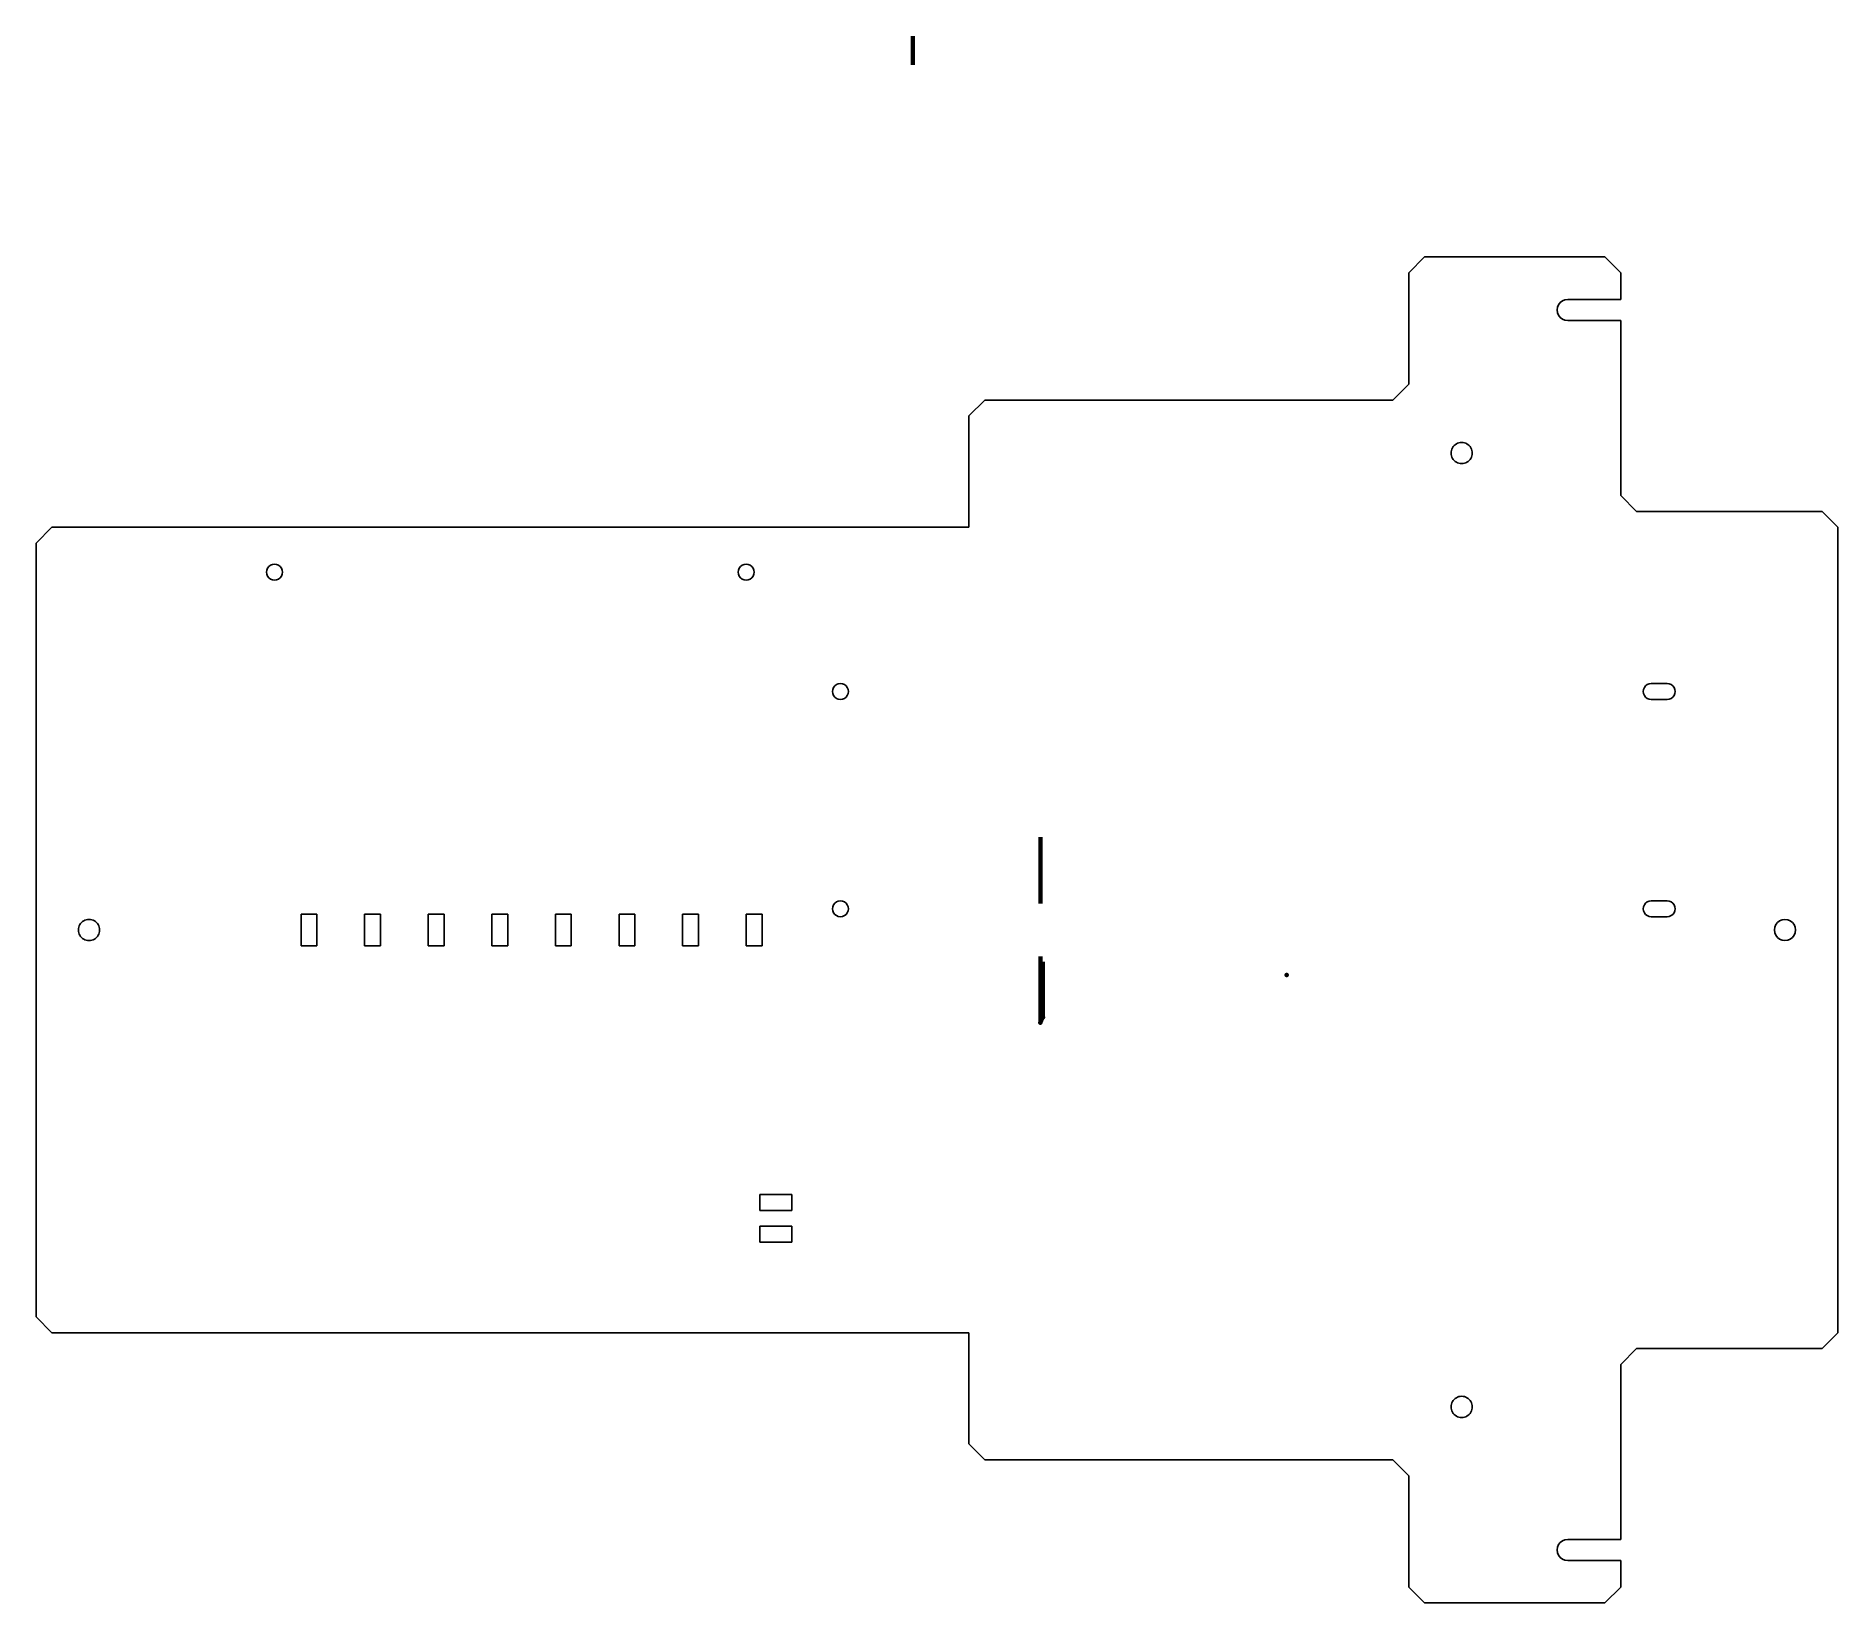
# Model space of a CAD drawing. Header units: millimetres. Extents: x 3 to 343, y -254 to 1160.
# Drawn here: x 3 to 343, y -254 to 41.7 of the extents above; entities outside this region: 2.
import ezdxf

# ---------------------------------------------------------------- set-up
doc = ezdxf.new("R2010")
doc.units = ezdxf.units.MM
doc.layers.get('0').update_dxf_attribs({"lineweight": 70})

msp = doc.modelspace()

# ---------------------------------------------------------------- linework, layer by layer
for p, q in [((237.54, 1157.81), (237.63, 1160.45)), ((237.49, 1157.84), (235.77, 1157.81)), ((168.45, 41.71), (168.45, 36.26)), ((192.5, -121.99), (192.5, -109.49)), ((192.5, -144.49), (192.5, -131.99)), ((193, -143.49), (193, -132.99)), ((193, -143.49), (192.5, -144.49))]:
    msp.add_line(p, q)
at = {"color": 7, "lineweight": -3}
for p, q in [((265, 0.01), (262, -2.99)), ((299, 0.01), (265, 0.01)), ((302, -2.99), (299, 0.01)), ((262, -2.99), (262, -23.99)), ((302, -7.99), (302, -2.99)), ((290, -9.99), (290.07, -9.48)), ((290.07, -10.51), (290, -9.99)), ((290.07, -9.48), (290.27, -8.99)), ((290.27, -8.99), (290.59, -8.58)), ((290.59, -8.58), (291, -8.26)), ((291, -8.26), (291.48, -8.06)), ((291.48, -8.06), (292, -7.99)), ((302, -7.99), (292, -7.99)), ((290.27, -10.99), (290.07, -10.51)), ((290.59, -11.41), (290.27, -10.99)), ((291, -11.73), (290.59, -11.41)), ((291.48, -11.93), (291, -11.73)), ((292, -11.99), (291.48, -11.93)), ((302, -11.99), (292, -11.99)), ((302, -44.99), (302, -11.99)), ((182, -26.99), (179, -29.99)), ((259, -26.99), (182, -26.99)), ((262, -23.99), (259, -26.99)), ((179, -29.99), (179, -50.99)), ((270, -36.99), (270.02, -36.73)), ((270.02, -37.26), (270, -36.99)), ((270.02, -36.73), (270.07, -36.48)), ((270.07, -37.51), (270.02, -37.26)), ((270.07, -36.48), (270.15, -36.23)), ((270.15, -36.23), (270.27, -35.99)), ((270.27, -35.99), (270.41, -35.78)), ((270.41, -35.78), (270.59, -35.58)), ((270.59, -35.58), (270.78, -35.41)), ((270.78, -35.41), (271, -35.26)), ((271, -35.26), (271.23, -35.15)), ((271.23, -35.15), (271.48, -35.06)), ((271.48, -35.06), (271.74, -35.01)), ((271.74, -35.01), (272, -34.99)), ((272, -34.99), (272.26, -35.01)), ((272.26, -35.01), (272.52, -35.06)), ((272.52, -35.06), (272.77, -35.15)), ((272.77, -35.15), (273, -35.26)), ((273, -35.26), (273.22, -35.41)), ((273.22, -35.41), (273.41, -35.58)), ((273.41, -35.58), (273.59, -35.78)), ((273.59, -35.78), (273.73, -35.99)), ((273.73, -35.99), (273.85, -36.23)), ((273.85, -36.23), (273.93, -36.48)), ((273.93, -36.48), (273.98, -36.73)), ((273.98, -37.26), (273.93, -37.51)), ((273.98, -36.73), (274, -36.99)), ((274, -36.99), (273.98, -37.26)), ((270.15, -37.76), (270.07, -37.51)), ((270.27, -37.99), (270.15, -37.76)), ((270.41, -38.21), (270.27, -37.99)), ((270.59, -38.41), (270.41, -38.21)), ((270.78, -38.58), (270.59, -38.41)), ((271, -38.73), (270.78, -38.58)), ((271.23, -38.84), (271, -38.73)), ((271.48, -38.93), (271.23, -38.84)), ((271.74, -38.98), (271.48, -38.93)), ((272, -38.99), (271.74, -38.98)), ((272.26, -38.98), (272, -38.99)), ((272.52, -38.93), (272.26, -38.98)), ((272.77, -38.84), (272.52, -38.93)), ((273, -38.73), (272.77, -38.84)), ((273.22, -38.58), (273, -38.73)), ((273.41, -38.41), (273.22, -38.58)), ((273.59, -38.21), (273.41, -38.41)), ((273.73, -37.99), (273.59, -38.21)), ((273.85, -37.76), (273.73, -37.99)), ((273.93, -37.51), (273.85, -37.76)), ((305, -47.99), (302, -44.99)), ((6, -50.99), (3, -53.99)), ((179, -50.99), (6, -50.99)), ((340, -47.99), (305, -47.99)), ((343, -50.99), (340, -47.99)), ((343, -202.99), (343, -50.99)), ((3, -53.99), (3, -199.99)), ((46.5, -59.46), (46.55, -59.07)), ((46.55, -59.85), (46.5, -59.46)), ((46.55, -59.07), (46.7, -58.71)), ((46.7, -60.21), (46.55, -59.85)), ((46.7, -58.71), (46.94, -58.4)), ((46.94, -60.52), (46.7, -60.21)), ((46.94, -58.4), (47.25, -58.16)), ((47.25, -60.76), (46.94, -60.52)), ((47.25, -58.16), (47.61, -58.01)), ((47.61, -60.91), (47.25, -60.76)), ((47.61, -58.01), (48, -57.96)), ((48, -60.96), (47.61, -60.91)), ((48, -57.96), (48.39, -58.01)), ((48.39, -60.91), (48, -60.96)), ((48.39, -58.01), (48.75, -58.16)), ((48.75, -60.76), (48.39, -60.91)), ((48.75, -58.16), (49.06, -58.4)), ((49.06, -60.52), (48.75, -60.76)), ((49.06, -58.4), (49.3, -58.71)), ((49.3, -60.21), (49.06, -60.52)), ((49.3, -58.71), (49.45, -59.07)), ((49.45, -59.85), (49.3, -60.21)), ((49.45, -59.07), (49.5, -59.46)), ((49.5, -59.46), (49.45, -59.85)), ((135.5, -59.46), (135.55, -59.07)), ((135.55, -59.85), (135.5, -59.46)), ((135.55, -59.07), (135.7, -58.71)), ((135.7, -60.21), (135.55, -59.85)), ((135.7, -58.71), (135.94, -58.4)), ((135.94, -60.52), (135.7, -60.21)), ((135.94, -58.4), (136.25, -58.16)), ((136.25, -60.76), (135.94, -60.52)), ((136.25, -58.16), (136.61, -58.01)), ((136.61, -60.91), (136.25, -60.76)), ((136.61, -58.01), (137, -57.96)), ((137, -60.96), (136.61, -60.91)), ((137, -57.96), (137.39, -58.01)), ((137.39, -60.91), (137, -60.96)), ((137.39, -58.01), (137.75, -58.16)), ((137.75, -60.76), (137.39, -60.91)), ((137.75, -58.16), (138.06, -58.4)), ((138.06, -60.52), (137.75, -60.76)), ((138.06, -58.4), (138.3, -58.71)), ((138.3, -60.21), (138.06, -60.52)), ((138.3, -58.71), (138.45, -59.07)), ((138.45, -59.85), (138.3, -60.21)), ((138.45, -59.07), (138.5, -59.46)), ((138.5, -59.46), (138.45, -59.85)), ((153.32, -81.61), (153.47, -81.24)), ((153.47, -81.24), (153.71, -80.93)), ((153.71, -80.93), (154.02, -80.69)), ((154.02, -80.69), (154.38, -80.55)), ((154.38, -80.55), (154.77, -80.49)), ((154.77, -80.49), (155.16, -80.55)), ((155.16, -80.55), (155.52, -80.69)), ((155.52, -80.69), (155.83, -80.93)), ((155.83, -80.93), (156.07, -81.24)), ((156.07, -81.24), (156.22, -81.61)), ((306.32, -81.61), (306.47, -81.24)), ((306.47, -81.24), (306.71, -80.93)), ((306.71, -80.93), (307.02, -80.69)), ((307.02, -80.69), (307.38, -80.55)), ((307.38, -80.55), (307.77, -80.49)), ((307.77, -80.49), (310.77, -80.49)), ((310.77, -80.49), (311.16, -80.55)), ((311.16, -80.55), (311.52, -80.69)), ((311.52, -80.69), (311.83, -80.93)), ((311.83, -80.93), (312.07, -81.24)), ((312.07, -81.24), (312.22, -81.61)), ((153.27, -81.99), (153.32, -81.61)), ((153.32, -82.38), (153.27, -81.99)), ((153.47, -82.74), (153.32, -82.38)), ((153.71, -83.05), (153.47, -82.74)), ((154.02, -83.29), (153.71, -83.05)), ((154.38, -83.44), (154.02, -83.29)), ((154.77, -83.49), (154.38, -83.44)), ((155.16, -83.44), (154.77, -83.49)), ((155.52, -83.29), (155.16, -83.44)), ((155.83, -83.05), (155.52, -83.29)), ((156.07, -82.74), (155.83, -83.05)), ((156.22, -82.38), (156.07, -82.74)), ((156.22, -81.61), (156.27, -81.99)), ((156.27, -81.99), (156.22, -82.38)), ((306.27, -81.99), (306.32, -81.61)), ((306.32, -82.38), (306.27, -81.99)), ((306.47, -82.74), (306.32, -82.38)), ((306.71, -83.05), (306.47, -82.74)), ((307.02, -83.29), (306.71, -83.05)), ((307.38, -83.44), (307.02, -83.29)), ((307.77, -83.49), (307.38, -83.44)), ((307.77, -83.49), (310.77, -83.49)), ((311.16, -83.44), (310.77, -83.49)), ((311.52, -83.29), (311.16, -83.44)), ((311.83, -83.05), (311.52, -83.29)), ((312.07, -82.74), (311.83, -83.05)), ((312.22, -82.38), (312.07, -82.74)), ((312.22, -81.61), (312.27, -81.99)), ((312.27, -81.99), (312.22, -82.38)), ((153.32, -122.61), (153.47, -122.24)), ((153.47, -122.24), (153.71, -121.93)), ((153.71, -121.93), (154.02, -121.69)), ((154.02, -121.69), (154.38, -121.55)), ((154.38, -121.55), (154.77, -121.49)), ((154.77, -121.49), (155.16, -121.55)), ((155.16, -121.55), (155.52, -121.69)), ((155.52, -121.69), (155.83, -121.93)), ((155.83, -121.93), (156.07, -122.24)), ((156.07, -122.24), (156.22, -122.61)), ((306.32, -122.61), (306.47, -122.24)), ((306.47, -122.24), (306.71, -121.93)), ((306.71, -121.93), (307.02, -121.69)), ((307.02, -121.69), (307.38, -121.55)), ((307.38, -121.55), (307.77, -121.49)), ((307.77, -121.49), (310.77, -121.49)), ((310.77, -121.49), (311.16, -121.55)), ((311.16, -121.55), (311.52, -121.69)), ((311.52, -121.69), (311.83, -121.93)), ((311.83, -121.93), (312.07, -122.24)), ((312.07, -122.24), (312.22, -122.61)), ((11.27, -125.99), (11.41, -125.78)), ((11.41, -125.78), (11.59, -125.58)), ((11.59, -125.58), (11.78, -125.41)), ((11.78, -125.41), (12, -125.26)), ((12, -125.26), (12.23, -125.15)), ((12.23, -125.15), (12.48, -125.06)), ((12.48, -125.06), (12.74, -125.01)), ((12.74, -125.01), (13, -124.99)), ((13, -124.99), (13.26, -125.01)), ((13.26, -125.01), (13.52, -125.06)), ((13.52, -125.06), (13.77, -125.15)), ((13.77, -125.15), (14, -125.26)), ((14, -125.26), (14.22, -125.41)), ((14.22, -125.41), (14.41, -125.58)), ((14.41, -125.58), (14.59, -125.78)), ((14.59, -125.78), (14.73, -125.99)), ((53, -123.99), (56, -123.99)), ((53, -129.99), (53, -123.99)), ((56, -123.99), (56, -129.99)), ((65, -123.99), (68, -123.99)), ((65, -129.99), (65, -123.99)), ((68, -123.99), (68, -129.99)), ((77, -123.99), (80, -123.99)), ((77, -129.99), (77, -123.99)), ((80, -123.99), (80, -129.99)), ((89, -123.99), (92, -123.99)), ((89, -129.99), (89, -123.99)), ((92, -123.99), (92, -129.99)), ((101, -123.99), (104, -123.99)), ((101, -129.99), (101, -123.99)), ((104, -123.99), (104, -129.99)), ((113, -123.99), (116, -123.99)), ((113, -129.99), (113, -123.99)), ((116, -123.99), (116, -129.99)), ((125, -123.99), (128, -123.99)), ((125, -129.99), (125, -123.99)), ((128, -123.99), (128, -129.99)), ((137, -123.99), (140, -123.99)), ((137, -129.99), (137, -123.99)), ((140, -123.99), (140, -129.99)), ((153.27, -122.99), (153.32, -122.61)), ((153.32, -123.38), (153.27, -122.99)), ((153.47, -123.74), (153.32, -123.38)), ((153.71, -124.05), (153.47, -123.74)), ((154.02, -124.29), (153.71, -124.05)), ((154.38, -124.44), (154.02, -124.29)), ((154.77, -124.49), (154.38, -124.44)), ((155.16, -124.44), (154.77, -124.49)), ((155.52, -124.29), (155.16, -124.44)), ((155.83, -124.05), (155.52, -124.29)), ((156.07, -123.74), (155.83, -124.05)), ((156.22, -123.38), (156.07, -123.74)), ((156.22, -122.61), (156.27, -122.99)), ((156.27, -122.99), (156.22, -123.38)), ((306.27, -122.99), (306.32, -122.61)), ((306.32, -123.38), (306.27, -122.99)), ((306.47, -123.74), (306.32, -123.38)), ((306.71, -124.05), (306.47, -123.74)), ((307.02, -124.29), (306.71, -124.05)), ((307.38, -124.44), (307.02, -124.29)), ((307.77, -124.49), (307.38, -124.44)), ((307.77, -124.49), (310.77, -124.49)), ((311.16, -124.44), (310.77, -124.49)), ((311.52, -124.29), (311.16, -124.44)), ((311.83, -124.05), (311.52, -124.29)), ((312.07, -123.74), (311.83, -124.05)), ((312.22, -123.38), (312.07, -123.74)), ((312.22, -122.61), (312.27, -122.99)), ((312.27, -122.99), (312.22, -123.38)), ((331.27, -125.99), (331.59, -125.58)), ((331.59, -125.58), (332, -125.26)), ((332, -125.26), (332.48, -125.06)), ((332.48, -125.06), (333, -124.99)), ((333, -124.99), (333.52, -125.06)), ((333.52, -125.06), (334, -125.26)), ((334, -125.26), (334.41, -125.58)), ((334.41, -125.58), (334.73, -125.99)), ((11, -126.99), (11.02, -126.73)), ((11.02, -127.26), (11, -126.99)), ((11.02, -126.73), (11.07, -126.48)), ((11.07, -127.51), (11.02, -127.26)), ((11.07, -126.48), (11.15, -126.23)), ((11.15, -127.76), (11.07, -127.51)), ((11.15, -126.23), (11.27, -125.99)), ((11.27, -127.99), (11.15, -127.76)), ((11.41, -128.21), (11.27, -127.99)), ((11.59, -128.41), (11.41, -128.21)), ((11.78, -128.58), (11.59, -128.41)), ((12, -128.73), (11.78, -128.58)), ((12.23, -128.84), (12, -128.73)), ((12.48, -128.93), (12.23, -128.84)), ((12.74, -128.98), (12.48, -128.93)), ((13, -128.99), (12.74, -128.98)), ((13.26, -128.98), (13, -128.99)), ((13.52, -128.93), (13.26, -128.98)), ((13.77, -128.84), (13.52, -128.93)), ((14, -128.73), (13.77, -128.84)), ((14.22, -128.58), (14, -128.73)), ((14.41, -128.41), (14.22, -128.58)), ((14.59, -128.21), (14.41, -128.41)), ((14.73, -127.99), (14.59, -128.21)), ((14.73, -125.99), (14.85, -126.23)), ((14.85, -127.76), (14.73, -127.99)), ((14.85, -126.23), (14.93, -126.48)), ((14.93, -127.51), (14.85, -127.76)), ((14.93, -126.48), (14.98, -126.73)), ((14.98, -127.26), (14.93, -127.51)), ((14.98, -126.73), (15, -126.99)), ((15, -126.99), (14.98, -127.26)), ((331, -126.99), (331.07, -126.48)), ((331.07, -127.51), (331, -126.99)), ((331.07, -126.48), (331.27, -125.99)), ((331.27, -127.99), (331.07, -127.51)), ((331.59, -128.41), (331.27, -127.99)), ((332, -128.73), (331.59, -128.41)), ((332.48, -128.93), (332, -128.73)), ((333, -128.99), (332.48, -128.93)), ((333.52, -128.93), (333, -128.99)), ((334, -128.73), (333.52, -128.93)), ((334.41, -128.41), (334, -128.73)), ((334.73, -127.99), (334.41, -128.41)), ((334.73, -125.99), (334.93, -126.48)), ((334.93, -127.51), (334.73, -127.99)), ((334.93, -126.48), (335, -126.99)), ((335, -126.99), (334.93, -127.51)), ((56, -129.99), (53, -129.99)), ((68, -129.99), (65, -129.99)), ((80, -129.99), (77, -129.99)), ((92, -129.99), (89, -129.99)), ((104, -129.99), (101, -129.99)), ((116, -129.99), (113, -129.99)), ((128, -129.99), (125, -129.99)), ((140, -129.99), (137, -129.99)), ((139.58, -179.91), (139.58, -176.91)), ((139.58, -176.91), (145.58, -176.91)), ((145.58, -179.91), (139.58, -179.91)), ((145.58, -176.91), (145.58, -179.91)), ((139.58, -185.91), (139.58, -182.91)), ((139.58, -182.91), (145.58, -182.91)), ((145.58, -182.91), (145.58, -185.91)), ((145.58, -185.91), (139.58, -185.91)), ((3, -199.99), (6, -202.99)), ((179, -202.99), (6, -202.99)), ((179, -223.99), (179, -202.99)), ((340, -205.99), (343, -202.99)), ((302, -208.99), (305, -205.99)), ((340, -205.99), (305, -205.99)), ((302, -241.99), (302, -208.99)), ((270, -216.99), (270.02, -216.73)), ((270.02, -217.26), (270, -216.99)), ((270.02, -216.73), (270.07, -216.48)), ((270.07, -217.51), (270.02, -217.26)), ((270.07, -216.48), (270.15, -216.23)), ((270.15, -217.76), (270.07, -217.51)), ((270.15, -216.23), (270.27, -215.99)), ((270.27, -215.99), (270.41, -215.78)), ((270.41, -215.78), (270.59, -215.58)), ((270.59, -215.58), (270.78, -215.41)), ((270.78, -215.41), (271, -215.26)), ((271, -215.26), (271.23, -215.15)), ((271.23, -215.15), (271.48, -215.06)), ((271.48, -215.06), (271.74, -215.01)), ((271.74, -215.01), (272, -214.99)), ((272, -214.99), (272.26, -215.01)), ((272.26, -215.01), (272.52, -215.06)), ((272.52, -215.06), (272.77, -215.15)), ((272.77, -215.15), (273, -215.26)), ((273, -215.26), (273.22, -215.41)), ((273.22, -215.41), (273.41, -215.58)), ((273.41, -215.58), (273.59, -215.78)), ((273.59, -215.78), (273.73, -215.99)), ((273.73, -215.99), (273.85, -216.23)), ((273.85, -216.23), (273.93, -216.48)), ((273.93, -217.51), (273.85, -217.76)), ((273.93, -216.48), (273.98, -216.73)), ((273.98, -217.26), (273.93, -217.51)), ((273.98, -216.73), (274, -216.99)), ((274, -216.99), (273.98, -217.26)), ((270.27, -217.99), (270.15, -217.76)), ((270.41, -218.21), (270.27, -217.99)), ((270.59, -218.41), (270.41, -218.21)), ((270.78, -218.58), (270.59, -218.41)), ((271, -218.73), (270.78, -218.58)), ((271.23, -218.84), (271, -218.73)), ((271.48, -218.93), (271.23, -218.84)), ((271.74, -218.98), (271.48, -218.93)), ((272, -218.99), (271.74, -218.98)), ((272.26, -218.98), (272, -218.99)), ((272.52, -218.93), (272.26, -218.98)), ((272.77, -218.84), (272.52, -218.93)), ((273, -218.73), (272.77, -218.84)), ((273.22, -218.58), (273, -218.73)), ((273.41, -218.41), (273.22, -218.58)), ((273.59, -218.21), (273.41, -218.41)), ((273.73, -217.99), (273.59, -218.21)), ((273.85, -217.76), (273.73, -217.99)), ((182, -226.99), (179, -223.99)), ((259, -226.99), (182, -226.99)), ((262, -229.99), (259, -226.99)), ((262, -250.99), (262, -229.99)), ((290, -243.99), (290.07, -243.48)), ((290.07, -244.51), (290, -243.99)), ((290.07, -243.48), (290.27, -242.99)), ((290.27, -244.99), (290.07, -244.51)), ((290.27, -242.99), (290.59, -242.58)), ((290.59, -242.58), (291, -242.26)), ((291, -242.26), (291.48, -242.06)), ((291.48, -242.06), (292, -241.99)), ((302, -241.99), (292, -241.99)), ((290.59, -245.41), (290.27, -244.99)), ((291, -245.73), (290.59, -245.41)), ((291.48, -245.93), (291, -245.73)), ((292, -245.99), (291.48, -245.93)), ((302, -245.99), (292, -245.99)), ((302, -250.99), (302, -245.99)), ((265, -253.99), (262, -250.99)), ((299, -253.99), (302, -250.99)), ((299, -253.99), (265, -253.99))]:
    msp.add_line(p, q, dxfattribs=at)
for p in [(238.99, -135.48), (192.5, -144.49), (192.5, -144.49), (193, -143.49)]:
    msp.add_point(p)

doc.saveas('drawing.dxf')
